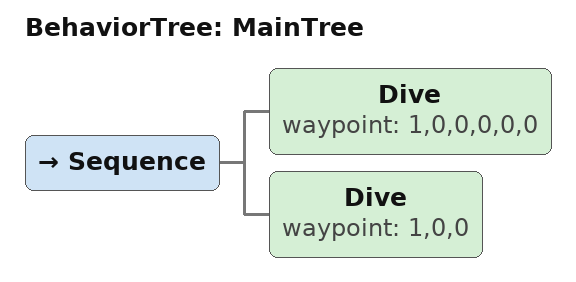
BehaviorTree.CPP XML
<?xml version="1.0" encoding="UTF-8"?>
<root BTCPP_format="4" main_tree_to_execute="MainTree">
  <BehaviorTree ID="MainTree">
    <Sequence>
      <Dive waypoint="1,0,0,0,0,0"/>
      <Dive waypoint="1,0,0"/>
    </Sequence>
  </BehaviorTree>
</root>
